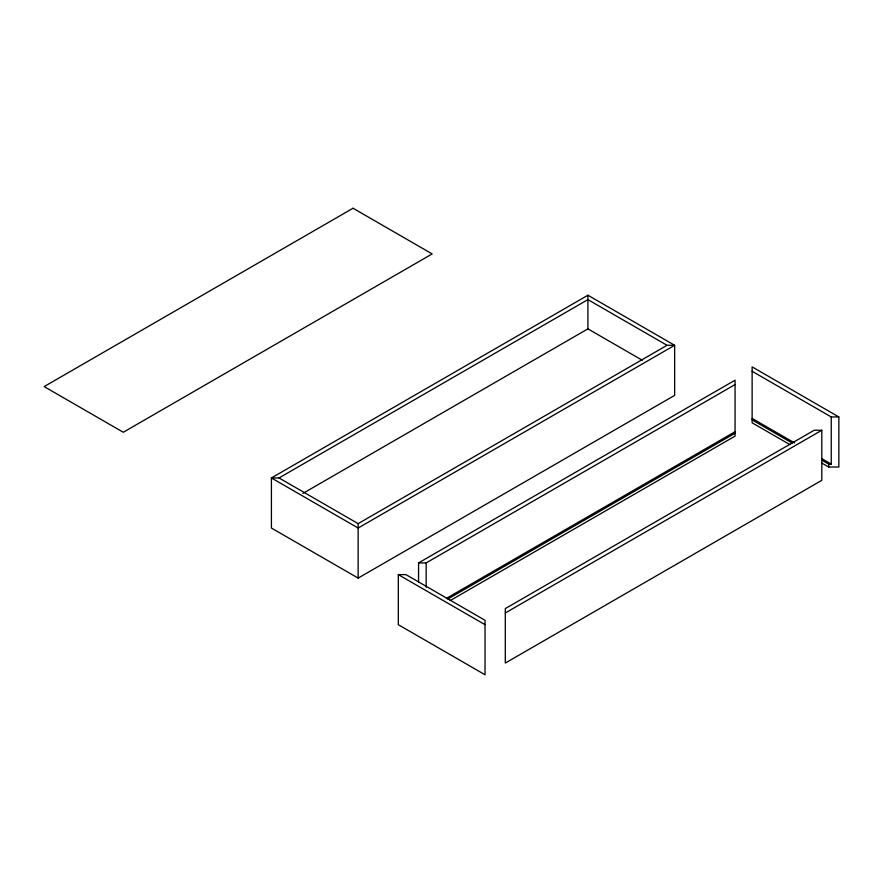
<?xml version="1.0" encoding="UTF-8"?>
<svg xmlns="http://www.w3.org/2000/svg" width="883" height="883" viewBox="0 0 883 883"><rect width="100%" height="100%" fill="white"/><g stroke="black" fill="none" stroke-linecap="round" stroke-linejoin="round"><path stroke-width="1.32" d="M587.912 295.231L271.412 477.957L271.412 528.034L358.145 578.1L674.645 395.374L674.645 345.297L587.912 295.231L587.912 329.249M279.017 477.957L587.912 299.613L667.04 345.297L674.645 345.297L358.145 528.023L271.412 477.957L279.017 477.957L358.145 523.641L667.04 345.297M302.869 493.431L587.912 328.862L642.239 360.231M418.564 581.864L418.564 562.913L735.064 380.187L735.064 436.114L450.153 600.606M418.564 562.913L426.169 562.913L735.064 384.569M446.445 598.354L735.064 431.721M447.769 599.049L735.064 433.189M505.297 612.979L821.797 430.253L821.797 480.33L505.297 663.056L505.297 608.597L814.192 430.253L821.797 430.253M752.128 371.279L831.245 416.953L838.85 416.953L838.85 467.03L828.718 467.03L821.643 462.957M821.643 460.032L828.718 464.105L831.245 464.105L831.245 416.953M398.299 574.612L405.904 574.612L485.032 620.296L485.032 674.755L398.299 624.689L398.299 574.612L485.032 624.678M838.85 416.953L752.128 366.886L752.128 422.814L789.832 444.579M752.128 418.421L794.645 442.968M821.808 458.652L831.245 464.105M752.128 419.889L792.194 443.023M828.718 464.105L828.718 467.03M426.169 562.913L426.169 587.162M358.145 523.641L358.145 578.1M353.045 208.245L44.15 386.588L123.278 432.262L432.173 253.929L353.045 208.245"/></g></svg>
